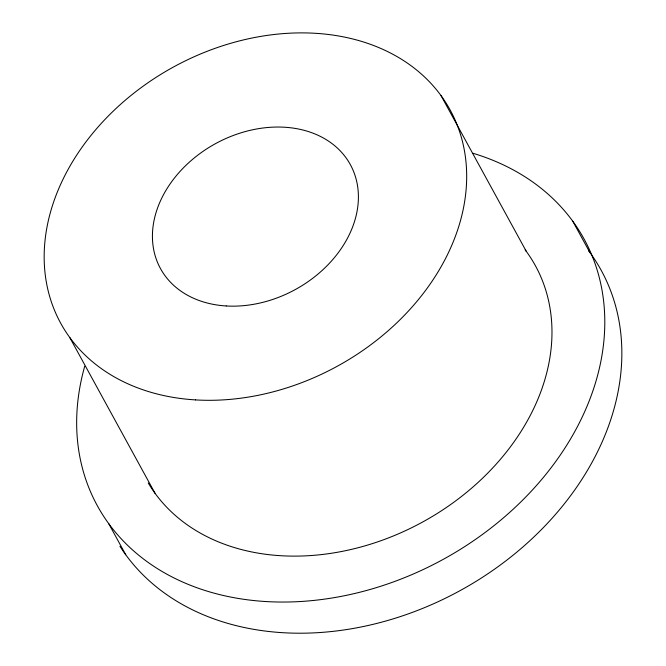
<?xml version="1.0" encoding="UTF-8"?>
<svg xmlns="http://www.w3.org/2000/svg" width="666" height="666" viewBox="0 0 666 666"><rect width="100%" height="100%" fill="white"/><g stroke="black" fill="none" stroke-linecap="round" stroke-linejoin="round"><path stroke-width="1" d="M572.768 221.229L589.826 252.397M441.05 95.654L526.356 251.465M69.788 337.545L155.086 493.356M108.683 523.593L125.741 554.753M525.158 249.85A222.003 170.563 -28.7 0 1 435.855 514.318A222.003 170.563 -28.7 0 1 148.243 482.983M472.952 153.263A277.506 213.203 -28.7 0 1 580.502 420.579A277.506 213.203 -28.7 0 1 252.605 600.416A277.506 213.203 -28.7 0 1 84.74 366.183M588.627 250.774A277.506 213.203 -28.7 0 1 479.32 579.32A277.506 213.203 -28.7 0 1 119.938 546.253M195.463 399.9A222.003 170.563 -28.7 0 0 460.83 135.564A222.003 170.563 -28.7 0 0 109.965 114.336A222.003 170.563 -28.7 0 0 195.463 399.9M226.19 305.96A108.225 83.15 -28.7 0 0 355.552 177.098A108.225 83.15 -28.7 0 0 184.507 166.741A108.225 83.15 -28.7 0 0 226.19 305.96"/></g></svg>
